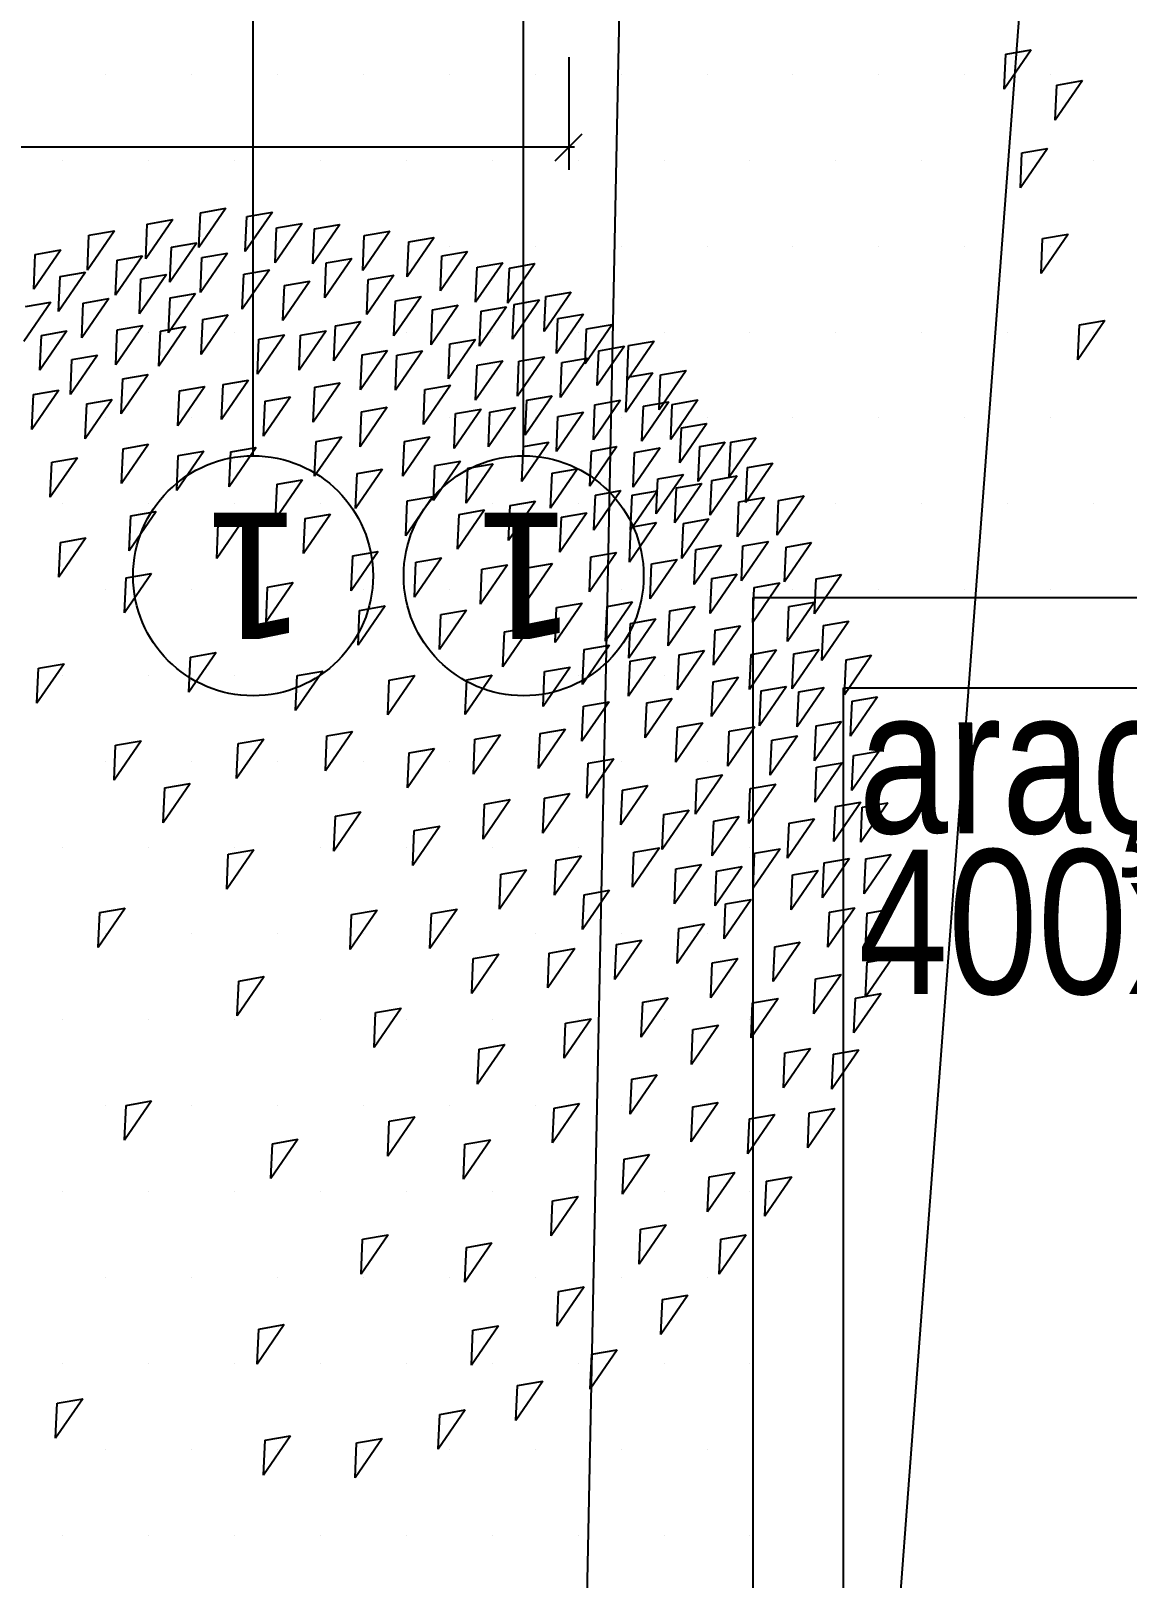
# Model space of a CAD drawing. Header units: millimetres. Extents: x 43168.9 to 43194.6, y -25545.1 to -25543.4.
# Drawn here: x 43172.176 to 43172.2246, y -25544.6824 to -25544.6138 of the extents above; entities that cross this region are included whole.
import ezdxf
from ezdxf.enums import TextEntityAlignment as Align

# ---------------------------------------------------------------- set-up
doc = ezdxf.new("R2010")
doc.units = ezdxf.units.MM
doc.header["$LTSCALE"] = 200
doc.linetypes.add('DASHDOT', pattern=[1, 0.5, -0.25, 0, -0.25])
doc.layers.add('agac_sgh', color=7, linetype='Continuous', true_color=0x244700)
doc.layers.add('cim_sgh', color=7, linetype='Continuous', true_color=0x248f00)
for name, color, linetype in [('merdi_sgh', 3, 'Continuous'), ('olcuaks_sgh', 41, 'Continuous'), ('vaziyet-01_sgh', 33, 'Continuous'), ('yapi-yaklasma_sgh', 41, 'DASHDOT'), ('yazi-mahal_sgh', 12, 'Continuous')]:
    doc.layers.add(name, color=color, linetype=linetype)
doc.styles.add('text1', font='VERDANA.TTF')
doc.styles.add('text2', font='arial.ttf')

msp = doc.modelspace()

# ---------------------------------------------------------------- linework, layer by layer
for p, q in [((43172.185879, -25544.632599), (43172.185879, -25544.609919)), ((43172.197879, -25544.632599), (43172.197879, -25544.609919))]:
    msp.add_line(p, q)
at = {"color": 0, "linetype": 'ByBlock', "lineweight": -2}
msp.add_line((43172.199279, -25544.619519), (43172.200479, -25544.618319), dxfattribs=at)
at = {"linetype": 'Continuous'}
for centre in [(43172.185879, -25544.637919), (43172.197879, -25544.637919)]:
    msp.add_circle(centre, 0.00532, dxfattribs=at)
at = {"layer": 'agac_sgh', "color": 0}
for p, q in [((43172.220386, -25544.614601), (43172.219187, -25544.616347)), ((43172.219254, -25544.614797), (43172.220386, -25544.614601)), ((43172.219187, -25544.616347), (43172.219254, -25544.614797)), ((43172.222654, -25544.615964), (43172.221455, -25544.617709)), ((43172.221522, -25544.61616), (43172.222654, -25544.615964)), ((43172.221455, -25544.617709), (43172.221522, -25544.61616)), ((43172.221103, -25544.618969), (43172.219904, -25544.620715)), ((43172.219904, -25544.620715), (43172.219971, -25544.619165)), ((43172.219971, -25544.619165), (43172.221103, -25544.618969)), ((43172.182322, -25544.622126), (43172.181123, -25544.623871)), ((43172.18119, -25544.622322), (43172.182322, -25544.622126)), ((43172.184674, -25544.621622), (43172.183475, -25544.623367)), ((43172.183475, -25544.623367), (43172.183542, -25544.621818)), ((43172.183542, -25544.621818), (43172.184674, -25544.621622)), ((43172.186737, -25544.621796), (43172.185537, -25544.623541)), ((43172.185537, -25544.623541), (43172.185605, -25544.621992)), ((43172.185605, -25544.621992), (43172.186737, -25544.621796)), ((43172.179731, -25544.622622), (43172.178532, -25544.624368)), ((43172.178532, -25544.624368), (43172.178599, -25544.622818)), ((43172.178599, -25544.622818), (43172.179731, -25544.622622)), ((43172.181123, -25544.623871), (43172.18119, -25544.622322)), ((43172.188057, -25544.622292), (43172.186858, -25544.624037)), ((43172.186858, -25544.624037), (43172.186925, -25544.622488)), ((43172.186925, -25544.622488), (43172.188057, -25544.622292)), ((43172.18973, -25544.62234), (43172.188531, -25544.624086)), ((43172.188531, -25544.624086), (43172.188598, -25544.622536)), ((43172.188598, -25544.622536), (43172.18973, -25544.62234)), ((43172.191943, -25544.622633), (43172.190744, -25544.624379)), ((43172.190744, -25544.624379), (43172.190811, -25544.622829)), ((43172.190811, -25544.622829), (43172.191943, -25544.622633)), ((43172.222021, -25544.622771), (43172.220822, -25544.624517)), ((43172.220889, -25544.622967), (43172.222021, -25544.622771)), ((43172.177354, -25544.623469), (43172.176155, -25544.625214)), ((43172.176222, -25544.623665), (43172.177354, -25544.623469)), ((43172.183391, -25544.623148), (43172.182192, -25544.624893)), ((43172.182192, -25544.624893), (43172.182259, -25544.623344)), ((43172.182259, -25544.623344), (43172.183391, -25544.623148)), ((43172.193918, -25544.622919), (43172.192719, -25544.624665)), ((43172.192719, -25544.624665), (43172.192786, -25544.623115)), ((43172.192786, -25544.623115), (43172.193918, -25544.622919)), ((43172.220822, -25544.624517), (43172.220889, -25544.622967)), ((43172.176155, -25544.625214), (43172.176222, -25544.623665)), ((43172.180981, -25544.623726), (43172.179782, -25544.625472)), ((43172.179782, -25544.625472), (43172.179849, -25544.623922)), ((43172.179849, -25544.623922), (43172.180981, -25544.623726)), ((43172.184741, -25544.623607), (43172.183542, -25544.625352)), ((43172.183542, -25544.625352), (43172.183609, -25544.623803)), ((43172.183609, -25544.623803), (43172.184741, -25544.623607)), ((43172.190258, -25544.623843), (43172.189059, -25544.625588)), ((43172.189059, -25544.625588), (43172.189126, -25544.624039)), ((43172.189126, -25544.624039), (43172.190258, -25544.623843)), ((43172.195389, -25544.623534), (43172.19419, -25544.625279)), ((43172.19419, -25544.625279), (43172.194257, -25544.62373)), ((43172.194257, -25544.62373), (43172.195389, -25544.623534)), ((43172.196949, -25544.624037), (43172.19575, -25544.625782)), ((43172.195817, -25544.624233), (43172.196949, -25544.624037)), ((43172.198382, -25544.624078), (43172.197183, -25544.625824)), ((43172.197251, -25544.624274), (43172.198382, -25544.624078)), ((43172.178453, -25544.624454), (43172.177254, -25544.626199)), ((43172.177254, -25544.626199), (43172.177321, -25544.62465)), ((43172.177321, -25544.62465), (43172.178453, -25544.624454)), ((43172.182037, -25544.624558), (43172.180838, -25544.626303)), ((43172.180838, -25544.626303), (43172.180905, -25544.624754)), ((43172.180905, -25544.624754), (43172.182037, -25544.624558)), ((43172.186602, -25544.624347), (43172.185403, -25544.626092)), ((43172.185403, -25544.626092), (43172.185471, -25544.624543)), ((43172.185471, -25544.624543), (43172.186602, -25544.624347)), ((43172.188401, -25544.624857), (43172.187202, -25544.626602)), ((43172.187269, -25544.625053), (43172.188401, -25544.624857)), ((43172.192119, -25544.624583), (43172.19092, -25544.626329)), ((43172.19092, -25544.626329), (43172.190987, -25544.624779)), ((43172.190987, -25544.624779), (43172.192119, -25544.624583)), ((43172.19575, -25544.625782), (43172.195817, -25544.624233)), ((43172.197183, -25544.625824), (43172.197251, -25544.624274)), ((43172.183332, -25544.625396), (43172.182133, -25544.627142)), ((43172.182201, -25544.625592), (43172.183332, -25544.625396)), ((43172.187202, -25544.626602), (43172.187269, -25544.625053)), ((43172.193327, -25544.625534), (43172.192128, -25544.627279)), ((43172.192195, -25544.62573), (43172.193327, -25544.625534)), ((43172.199992, -25544.625345), (43172.198793, -25544.627091)), ((43172.198793, -25544.627091), (43172.19886, -25544.625541)), ((43172.19886, -25544.625541), (43172.199992, -25544.625345)), ((43172.176918, -25544.625782), (43172.175719, -25544.627528)), ((43172.175787, -25544.625978), (43172.176918, -25544.625782)), ((43172.179484, -25544.625628), (43172.178285, -25544.627373)), ((43172.178285, -25544.627373), (43172.178352, -25544.625824)), ((43172.178352, -25544.625824), (43172.179484, -25544.625628)), ((43172.182133, -25544.627142), (43172.182201, -25544.625592)), ((43172.192128, -25544.627279), (43172.192195, -25544.62573)), ((43172.194974, -25544.625925), (43172.193775, -25544.62767)), ((43172.193775, -25544.62767), (43172.193842, -25544.626121)), ((43172.193842, -25544.626121), (43172.194974, -25544.625925)), ((43172.197125, -25544.625987), (43172.195926, -25544.627732)), ((43172.195926, -25544.627732), (43172.195993, -25544.626183)), ((43172.195993, -25544.626183), (43172.197125, -25544.625987)), ((43172.198584, -25544.625686), (43172.197385, -25544.627431)), ((43172.197385, -25544.627431), (43172.197452, -25544.625882)), ((43172.197452, -25544.625882), (43172.198584, -25544.625686)), ((43172.180993, -25544.626816), (43172.179794, -25544.628561)), ((43172.179861, -25544.627012), (43172.180993, -25544.626816)), ((43172.182905, -25544.626871), (43172.181706, -25544.628617)), ((43172.181773, -25544.627067), (43172.182905, -25544.626871)), ((43172.184779, -25544.626354), (43172.18358, -25544.628099)), ((43172.18358, -25544.628099), (43172.183647, -25544.62655)), ((43172.183647, -25544.62655), (43172.184779, -25544.626354)), ((43172.190665, -25544.626639), (43172.189466, -25544.628384)), ((43172.189466, -25544.628384), (43172.189533, -25544.626835)), ((43172.189533, -25544.626835), (43172.190665, -25544.626639)), ((43172.200533, -25544.626315), (43172.199334, -25544.62806)), ((43172.199334, -25544.62806), (43172.199401, -25544.626511)), ((43172.199401, -25544.626511), (43172.200533, -25544.626315)), ((43172.201803, -25544.626771), (43172.200604, -25544.628516)), ((43172.200671, -25544.626967), (43172.201803, -25544.626771)), ((43172.223656, -25544.626594), (43172.222457, -25544.62834)), ((43172.222457, -25544.62834), (43172.222524, -25544.62679)), ((43172.222524, -25544.62679), (43172.223656, -25544.626594)), ((43172.177623, -25544.627061), (43172.176424, -25544.628807)), ((43172.176424, -25544.628807), (43172.176491, -25544.627257)), ((43172.176491, -25544.627257), (43172.177623, -25544.627061)), ((43172.179794, -25544.628561), (43172.179861, -25544.627012)), ((43172.181706, -25544.628617), (43172.181773, -25544.627067)), ((43172.187269, -25544.627227), (43172.18607, -25544.628972)), ((43172.18607, -25544.628972), (43172.186137, -25544.627423)), ((43172.186137, -25544.627423), (43172.187269, -25544.627227)), ((43172.189118, -25544.627051), (43172.187919, -25544.628797)), ((43172.187919, -25544.628797), (43172.187986, -25544.627247)), ((43172.187986, -25544.627247), (43172.189118, -25544.627051)), ((43172.195741, -25544.627434), (43172.194542, -25544.629179)), ((43172.194542, -25544.629179), (43172.19461, -25544.62763)), ((43172.19461, -25544.62763), (43172.195741, -25544.627434)), ((43172.200604, -25544.628516), (43172.200671, -25544.626967)), ((43172.203665, -25544.627511), (43172.202466, -25544.629257)), ((43172.202533, -25544.627707), (43172.203665, -25544.627511)), ((43172.178981, -25544.62813), (43172.177782, -25544.629876)), ((43172.177849, -25544.628326), (43172.178981, -25544.62813)), ((43172.191847, -25544.627931), (43172.190648, -25544.629677)), ((43172.190648, -25544.629677), (43172.190715, -25544.628127)), ((43172.190715, -25544.628127), (43172.191847, -25544.627931)), ((43172.19339, -25544.627938), (43172.192191, -25544.629683)), ((43172.192191, -25544.629683), (43172.192258, -25544.628134)), ((43172.192258, -25544.628134), (43172.19339, -25544.627938)), ((43172.198798, -25544.628209), (43172.197599, -25544.629955)), ((43172.197666, -25544.628405), (43172.198798, -25544.628209)), ((43172.200709, -25544.628265), (43172.19951, -25544.63001)), ((43172.199577, -25544.628461), (43172.200709, -25544.628265)), ((43172.202344, -25544.62774), (43172.201145, -25544.629485)), ((43172.201145, -25544.629485), (43172.201212, -25544.627936)), ((43172.201212, -25544.627936), (43172.202344, -25544.62774)), ((43172.202466, -25544.629257), (43172.202533, -25544.627707)), ((43172.177782, -25544.629876), (43172.177849, -25544.628326)), ((43172.181232, -25544.628996), (43172.180033, -25544.630742)), ((43172.1801, -25544.629192), (43172.181232, -25544.628996)), ((43172.196949, -25544.628384), (43172.19575, -25544.63013)), ((43172.19575, -25544.63013), (43172.195817, -25544.62858)), ((43172.195817, -25544.62858), (43172.196949, -25544.628384)), ((43172.197599, -25544.629955), (43172.197666, -25544.628405)), ((43172.19951, -25544.63001), (43172.199577, -25544.628461)), ((43172.203614, -25544.628921), (43172.202415, -25544.630666)), ((43172.202483, -25544.629117), (43172.203614, -25544.628921)), ((43172.205086, -25544.628811), (43172.203887, -25544.630556)), ((43172.203887, -25544.630556), (43172.203954, -25544.629007)), ((43172.203954, -25544.629007), (43172.205086, -25544.628811)), ((43172.177271, -25544.629682), (43172.176072, -25544.631428)), ((43172.176139, -25544.629878), (43172.177271, -25544.629682)), ((43172.180033, -25544.630742), (43172.1801, -25544.629192)), ((43172.183748, -25544.629527), (43172.182549, -25544.631272)), ((43172.182616, -25544.629723), (43172.183748, -25544.629527)), ((43172.185684, -25544.62924), (43172.184485, -25544.630985)), ((43172.184485, -25544.630985), (43172.184552, -25544.629436)), ((43172.184552, -25544.629436), (43172.185684, -25544.62924)), ((43172.189747, -25544.629358), (43172.188548, -25544.631103)), ((43172.188548, -25544.631103), (43172.188615, -25544.629554)), ((43172.188615, -25544.629554), (43172.189747, -25544.629358)), ((43172.194635, -25544.629461), (43172.193436, -25544.631207)), ((43172.193436, -25544.631207), (43172.193503, -25544.629657)), ((43172.193503, -25544.629657), (43172.194635, -25544.629461)), ((43172.202415, -25544.630666), (43172.202483, -25544.629117)), ((43172.176072, -25544.631428), (43172.176139, -25544.629878)), ((43172.179635, -25544.630094), (43172.178436, -25544.63184)), ((43172.178436, -25544.63184), (43172.178503, -25544.63029)), ((43172.178503, -25544.63029), (43172.179635, -25544.630094)), ((43172.182549, -25544.631272), (43172.182616, -25544.629723)), ((43172.187546, -25544.62998), (43172.186347, -25544.631726)), ((43172.186347, -25544.631726), (43172.186414, -25544.630176)), ((43172.186414, -25544.630176), (43172.187546, -25544.62998)), ((43172.19915, -25544.629935), (43172.197951, -25544.631681)), ((43172.197951, -25544.631681), (43172.198018, -25544.630131)), ((43172.198018, -25544.630131), (43172.19915, -25544.629935)), ((43172.202168, -25544.630137), (43172.200969, -25544.631883)), ((43172.200969, -25544.631883), (43172.201036, -25544.630333)), ((43172.201036, -25544.630333), (43172.202168, -25544.630137)), ((43172.204319, -25544.6302), (43172.20312, -25544.631945)), ((43172.203187, -25544.630396), (43172.204319, -25544.6302)), ((43172.205602, -25544.630122), (43172.204403, -25544.631868)), ((43172.204403, -25544.631868), (43172.20447, -25544.630318)), ((43172.20447, -25544.630318), (43172.205602, -25544.630122)), ((43172.191822, -25544.630448), (43172.190623, -25544.632193)), ((43172.190623, -25544.632193), (43172.19069, -25544.630644)), ((43172.19069, -25544.630644), (43172.191822, -25544.630448)), ((43172.195993, -25544.63053), (43172.194794, -25544.632276)), ((43172.194794, -25544.632276), (43172.194861, -25544.630726)), ((43172.194861, -25544.630726), (43172.195993, -25544.63053)), ((43172.197515, -25544.63046), (43172.196316, -25544.632205)), ((43172.196316, -25544.632205), (43172.196383, -25544.630656)), ((43172.196383, -25544.630656), (43172.197515, -25544.63046)), ((43172.200533, -25544.630662), (43172.199334, -25544.632407)), ((43172.199334, -25544.632407), (43172.199401, -25544.630858)), ((43172.199401, -25544.630858), (43172.200533, -25544.630662)), ((43172.20312, -25544.631945), (43172.203187, -25544.630396)), ((43172.206004, -25544.631164), (43172.204805, -25544.632909)), ((43172.204805, -25544.632909), (43172.204872, -25544.63136)), ((43172.204872, -25544.63136), (43172.206004, -25544.631164)), ((43172.181245, -25544.632086), (43172.180046, -25544.633831)), ((43172.180046, -25544.633831), (43172.180113, -25544.632282)), ((43172.180113, -25544.632282), (43172.181245, -25544.632086)), ((43172.183697, -25544.632386), (43172.182498, -25544.634131)), ((43172.182565, -25544.632582), (43172.183697, -25544.632386)), ((43172.186024, -25544.632224), (43172.184825, -25544.63397)), ((43172.184825, -25544.63397), (43172.184892, -25544.63242)), ((43172.184892, -25544.63242), (43172.186024, -25544.632224)), ((43172.18981, -25544.631762), (43172.18861, -25544.633507)), ((43172.18861, -25544.633507), (43172.188678, -25544.631958)), ((43172.188678, -25544.631958), (43172.18981, -25544.631762)), ((43172.193721, -25544.631761), (43172.192522, -25544.633506)), ((43172.192522, -25544.633506), (43172.192589, -25544.631957)), ((43172.192589, -25544.631957), (43172.193721, -25544.631761)), ((43172.198999, -25544.63199), (43172.1978, -25544.633736)), ((43172.1978, -25544.633736), (43172.197867, -25544.632186)), ((43172.197867, -25544.632186), (43172.198999, -25544.63199)), ((43172.202017, -25544.632192), (43172.200818, -25544.633938)), ((43172.200818, -25544.633938), (43172.200885, -25544.632388)), ((43172.200885, -25544.632388), (43172.202017, -25544.632192)), ((43172.203929, -25544.632248), (43172.20273, -25544.633993)), ((43172.202797, -25544.632444), (43172.203929, -25544.632248)), ((43172.206822, -25544.631988), (43172.205622, -25544.633734)), ((43172.205622, -25544.633734), (43172.20569, -25544.632184)), ((43172.20569, -25544.632184), (43172.206822, -25544.631988)), ((43172.208192, -25544.631799), (43172.206993, -25544.633545)), ((43172.206993, -25544.633545), (43172.207061, -25544.631995)), ((43172.207061, -25544.631995), (43172.208192, -25544.631799)), ((43172.178088, -25544.632681), (43172.176889, -25544.634426)), ((43172.176889, -25544.634426), (43172.176956, -25544.632877)), ((43172.176956, -25544.632877), (43172.178088, -25544.632681)), ((43172.182498, -25544.634131), (43172.182565, -25544.632582)), ((43172.195079, -25544.63283), (43172.19388, -25544.634576)), ((43172.19388, -25544.634576), (43172.193947, -25544.633026)), ((43172.193947, -25544.633026), (43172.195079, -25544.63283)), ((43172.196534, -25544.632949), (43172.195335, -25544.634694)), ((43172.195402, -25544.633145), (43172.196534, -25544.632949)), ((43172.20273, -25544.633993), (43172.202797, -25544.632444)), ((43172.208934, -25544.632927), (43172.207735, -25544.634672)), ((43172.207735, -25544.634672), (43172.207803, -25544.633123)), ((43172.207803, -25544.633123), (43172.208934, -25544.632927)), ((43172.188074, -25544.633657), (43172.186875, -25544.635402)), ((43172.186942, -25544.633853), (43172.188074, -25544.633657)), ((43172.191621, -25544.633187), (43172.190422, -25544.634933)), ((43172.190422, -25544.634933), (43172.190489, -25544.633383)), ((43172.190489, -25544.633383), (43172.191621, -25544.633187)), ((43172.195335, -25544.634694), (43172.195402, -25544.633145)), ((43172.200269, -25544.633171), (43172.19907, -25544.634917)), ((43172.19907, -25544.634917), (43172.199137, -25544.633367)), ((43172.199137, -25544.633367), (43172.200269, -25544.633171)), ((43172.20496, -25544.633422), (43172.203761, -25544.635167)), ((43172.203761, -25544.635167), (43172.203828, -25544.633618)), ((43172.203828, -25544.633618), (43172.20496, -25544.633422)), ((43172.20735, -25544.633491), (43172.206151, -25544.635236)), ((43172.206151, -25544.635236), (43172.206218, -25544.633687)), ((43172.206218, -25544.633687), (43172.20735, -25544.633491)), ((43172.186875, -25544.635402), (43172.186942, -25544.633853)), ((43172.193847, -25544.634396), (43172.192648, -25544.636141)), ((43172.192715, -25544.634592), (43172.193847, -25544.634396)), ((43172.202193, -25544.634142), (43172.200994, -25544.635888)), ((43172.200994, -25544.635888), (43172.201061, -25544.634338)), ((43172.201061, -25544.634338), (43172.202193, -25544.634142)), ((43172.203816, -25544.634151), (43172.202617, -25544.635897)), ((43172.202617, -25544.635897), (43172.202684, -25544.634347)), ((43172.202684, -25544.634347), (43172.203816, -25544.634151)), ((43172.205782, -25544.633827), (43172.204583, -25544.635572)), ((43172.204583, -25544.635572), (43172.20465, -25544.634023)), ((43172.20465, -25544.634023), (43172.205782, -25544.633827)), ((43172.208557, -25544.634441), (43172.207358, -25544.636187)), ((43172.207425, -25544.634637), (43172.208557, -25544.634441)), ((43172.210318, -25544.634378), (43172.209119, -25544.636123)), ((43172.209186, -25544.634574), (43172.210318, -25544.634378)), ((43172.181585, -25544.63507), (43172.180385, -25544.636816)), ((43172.180453, -25544.635266), (43172.181585, -25544.63507)), ((43172.189319, -25544.63518), (43172.18812, -25544.636925)), ((43172.188187, -25544.635376), (43172.189319, -25544.63518)), ((43172.192648, -25544.636141), (43172.192715, -25544.634592)), ((43172.196144, -25544.634997), (43172.194945, -25544.636742)), ((43172.195012, -25544.635193), (43172.196144, -25544.634997)), ((43172.198408, -25544.634605), (43172.197209, -25544.63635)), ((43172.197209, -25544.63635), (43172.197276, -25544.634801)), ((43172.197276, -25544.634801), (43172.198408, -25544.634605)), ((43172.200684, -25544.635128), (43172.199485, -25544.636874)), ((43172.199552, -25544.635324), (43172.200684, -25544.635128)), ((43172.207358, -25544.636187), (43172.207425, -25544.634637)), ((43172.209119, -25544.636123), (43172.209186, -25544.634574)), ((43172.180385, -25544.636816), (43172.180453, -25544.635266)), ((43172.185471, -25544.635412), (43172.184272, -25544.637157)), ((43172.184272, -25544.637157), (43172.184339, -25544.635608)), ((43172.184339, -25544.635608), (43172.185471, -25544.635412)), ((43172.18812, -25544.636925), (43172.188187, -25544.635376)), ((43172.194945, -25544.636742), (43172.195012, -25544.635193)), ((43172.199485, -25544.636874), (43172.199552, -25544.635324)), ((43172.203765, -25544.635561), (43172.202566, -25544.637306)), ((43172.202566, -25544.637306), (43172.202634, -25544.635757)), ((43172.202634, -25544.635757), (43172.203765, -25544.635561)), ((43172.206092, -25544.635399), (43172.204893, -25544.637145)), ((43172.204893, -25544.637145), (43172.20496, -25544.635595)), ((43172.20496, -25544.635595), (43172.206092, -25544.635399)), ((43172.178466, -25544.636238), (43172.177266, -25544.637984)), ((43172.177266, -25544.637984), (43172.177334, -25544.636434)), ((43172.177334, -25544.636434), (43172.178466, -25544.636238)), ((43172.208733, -25544.636391), (43172.207534, -25544.638137)), ((43172.207601, -25544.636587), (43172.208733, -25544.636391)), ((43172.210645, -25544.636447), (43172.209446, -25544.638192)), ((43172.209513, -25544.636643), (43172.210645, -25544.636447)), ((43172.191432, -25544.636843), (43172.190233, -25544.638588)), ((43172.190233, -25544.638588), (43172.1903, -25544.637039)), ((43172.1903, -25544.637039), (43172.191432, -25544.636843)), ((43172.194232, -25544.637115), (43172.193033, -25544.63886)), ((43172.193101, -25544.637311), (43172.194232, -25544.637115)), ((43172.201992, -25544.636882), (43172.200793, -25544.638628)), ((43172.200793, -25544.638628), (43172.20086, -25544.637078)), ((43172.20086, -25544.637078), (43172.201992, -25544.636882)), ((43172.204684, -25544.637189), (43172.203485, -25544.638934)), ((43172.203552, -25544.637385), (43172.204684, -25544.637189)), ((43172.206646, -25544.63656), (43172.205446, -25544.638305)), ((43172.205446, -25544.638305), (43172.205514, -25544.636756)), ((43172.205514, -25544.636756), (43172.206646, -25544.63656)), ((43172.207534, -25544.638137), (43172.207601, -25544.636587)), ((43172.209446, -25544.638192), (43172.209513, -25544.636643)), ((43172.181383, -25544.63781), (43172.180184, -25544.639556)), ((43172.180251, -25544.638006), (43172.181383, -25544.63781)), ((43172.193033, -25544.63886), (43172.193101, -25544.637311)), ((43172.197163, -25544.637429), (43172.195964, -25544.639174)), ((43172.195964, -25544.639174), (43172.196031, -25544.637625)), ((43172.196031, -25544.637625), (43172.197163, -25544.637429)), ((43172.199162, -25544.637372), (43172.197963, -25544.639118)), ((43172.197963, -25544.639118), (43172.198031, -25544.637568)), ((43172.198031, -25544.637568), (43172.199162, -25544.637372)), ((43172.203485, -25544.638934), (43172.203552, -25544.637385)), ((43172.20735, -25544.637838), (43172.206151, -25544.639584)), ((43172.206218, -25544.638034), (43172.20735, -25544.637838)), ((43172.211978, -25544.637858), (43172.210779, -25544.639604)), ((43172.210846, -25544.638054), (43172.211978, -25544.637858)), ((43172.180184, -25544.639556), (43172.180251, -25544.638006)), ((43172.187659, -25544.638221), (43172.18646, -25544.639966)), ((43172.18646, -25544.639966), (43172.186527, -25544.638417)), ((43172.186527, -25544.638417), (43172.187659, -25544.638221)), ((43172.206151, -25544.639584), (43172.206218, -25544.638034)), ((43172.209236, -25544.638236), (43172.208037, -25544.639982)), ((43172.208037, -25544.639982), (43172.208104, -25544.638432)), ((43172.208104, -25544.638432), (43172.209236, -25544.638236)), ((43172.210779, -25544.639604), (43172.210846, -25544.638054)), ((43172.191734, -25544.639254), (43172.190535, -25544.641)), ((43172.190602, -25544.63945), (43172.191734, -25544.639254)), ((43172.20047, -25544.639126), (43172.199271, -25544.640872)), ((43172.199339, -25544.639322), (43172.20047, -25544.639126)), ((43172.202709, -25544.639077), (43172.20151, -25544.640822)), ((43172.20151, -25544.640822), (43172.201577, -25544.639273)), ((43172.201577, -25544.639273), (43172.202709, -25544.639077)), ((43172.205489, -25544.639272), (43172.204289, -25544.641017)), ((43172.204357, -25544.639468), (43172.205489, -25544.639272)), ((43172.210771, -25544.639082), (43172.209572, -25544.640827)), ((43172.209572, -25544.640827), (43172.209639, -25544.639278)), ((43172.209639, -25544.639278), (43172.210771, -25544.639082)), ((43172.190535, -25544.641), (43172.190602, -25544.63945)), ((43172.195339, -25544.639435), (43172.19414, -25544.64118)), ((43172.19414, -25544.64118), (43172.194207, -25544.639631)), ((43172.194207, -25544.639631), (43172.195339, -25544.639435)), ((43172.199271, -25544.640872), (43172.199339, -25544.639322)), ((43172.203745, -25544.639831), (43172.202546, -25544.641577)), ((43172.202613, -25544.640027), (43172.203745, -25544.639831)), ((43172.204289, -25544.641017), (43172.204357, -25544.639468)), ((43172.212305, -25544.639927), (43172.211106, -25544.641672)), ((43172.211173, -25544.640123), (43172.212305, -25544.639927)), ((43172.198156, -25544.640203), (43172.196957, -25544.641949)), ((43172.196957, -25544.641949), (43172.197025, -25544.640399)), ((43172.197025, -25544.640399), (43172.198156, -25544.640203)), ((43172.202546, -25544.641577), (43172.202613, -25544.640027)), ((43172.207501, -25544.640131), (43172.206302, -25544.641876)), ((43172.206302, -25544.641876), (43172.206369, -25544.640327)), ((43172.206369, -25544.640327), (43172.207501, -25544.640131)), ((43172.211106, -25544.641672), (43172.211173, -25544.640123)), ((43172.184238, -25544.641325), (43172.183039, -25544.64307)), ((43172.183106, -25544.641521), (43172.184238, -25544.641325)), ((43172.20169, -25544.640992), (43172.200491, -25544.642738)), ((43172.200491, -25544.642738), (43172.200559, -25544.641188)), ((43172.200559, -25544.641188), (43172.20169, -25544.640992)), ((43172.205904, -25544.641229), (43172.204705, -25544.642974)), ((43172.204772, -25544.641425), (43172.205904, -25544.641229)), ((43172.209098, -25544.641207), (43172.207899, -25544.642952)), ((43172.207966, -25544.641403), (43172.209098, -25544.641207)), ((43172.210989, -25544.641185), (43172.20979, -25544.642931)), ((43172.209857, -25544.641381), (43172.210989, -25544.641185)), ((43172.177497, -25544.641816), (43172.176298, -25544.643561)), ((43172.176298, -25544.643561), (43172.176365, -25544.642012)), ((43172.176365, -25544.642012), (43172.177497, -25544.641816)), ((43172.183039, -25544.64307), (43172.183106, -25544.641521)), ((43172.199942, -25544.641971), (43172.198743, -25544.643716)), ((43172.19881, -25544.642167), (43172.199942, -25544.641971)), ((43172.203728, -25544.641509), (43172.202529, -25544.643254)), ((43172.202529, -25544.643254), (43172.202596, -25544.641705)), ((43172.202596, -25544.641705), (43172.203728, -25544.641509)), ((43172.204705, -25544.642974), (43172.204772, -25544.641425)), ((43172.207899, -25544.642952), (43172.207966, -25544.641403)), ((43172.20979, -25544.642931), (43172.209857, -25544.641381)), ((43172.213311, -25544.641443), (43172.212112, -25544.643189)), ((43172.212112, -25544.643189), (43172.212179, -25544.641639)), ((43172.212179, -25544.641639), (43172.213311, -25544.641443)), ((43172.188967, -25544.642149), (43172.187768, -25544.643894)), ((43172.187768, -25544.643894), (43172.187835, -25544.642345)), ((43172.187835, -25544.642345), (43172.188967, -25544.642149)), ((43172.19305, -25544.642343), (43172.191851, -25544.644089)), ((43172.191851, -25544.644089), (43172.191918, -25544.642539)), ((43172.191918, -25544.642539), (43172.19305, -25544.642343)), ((43172.196484, -25544.642328), (43172.195285, -25544.644074)), ((43172.195285, -25544.644074), (43172.195352, -25544.642524)), ((43172.195352, -25544.642524), (43172.196484, -25544.642328)), ((43172.198743, -25544.643716), (43172.19881, -25544.642167)), ((43172.207413, -25544.642417), (43172.206214, -25544.644162)), ((43172.206214, -25544.644162), (43172.206281, -25544.642613)), ((43172.206281, -25544.642613), (43172.207413, -25544.642417)), ((43172.20447, -25544.643361), (43172.203271, -25544.645106)), ((43172.203338, -25544.643557), (43172.20447, -25544.643361)), ((43172.209538, -25544.642821), (43172.208339, -25544.644567)), ((43172.208339, -25544.644567), (43172.208406, -25544.643017)), ((43172.208406, -25544.643017), (43172.209538, -25544.642821)), ((43172.211211, -25544.64287), (43172.210012, -25544.644615)), ((43172.210012, -25544.644615), (43172.210079, -25544.643066)), ((43172.210079, -25544.643066), (43172.211211, -25544.64287)), ((43172.213575, -25544.643282), (43172.212376, -25544.645027)), ((43172.212443, -25544.643478), (43172.213575, -25544.643282)), ((43172.201665, -25544.643508), (43172.200466, -25544.645254)), ((43172.200466, -25544.645254), (43172.200533, -25544.643704)), ((43172.200533, -25544.643704), (43172.201665, -25544.643508)), ((43172.203271, -25544.645106), (43172.203338, -25544.643557)), ((43172.212376, -25544.645027), (43172.212443, -25544.643478)), ((43172.199741, -25544.644711), (43172.198542, -25544.646456)), ((43172.198609, -25544.644907), (43172.199741, -25544.644711)), ((43172.205828, -25544.64443), (43172.204629, -25544.646175)), ((43172.204629, -25544.646175), (43172.204696, -25544.644626)), ((43172.204696, -25544.644626), (43172.205828, -25544.64443)), ((43172.20813, -25544.644611), (43172.206931, -25544.646356)), ((43172.206998, -25544.644807), (43172.20813, -25544.644611)), ((43172.211978, -25544.644379), (43172.210779, -25544.646125)), ((43172.210779, -25544.646125), (43172.210846, -25544.644575)), ((43172.210846, -25544.644575), (43172.211978, -25544.644379)), ((43172.180918, -25544.645233), (43172.179719, -25544.646978)), ((43172.179719, -25544.646978), (43172.179786, -25544.645429)), ((43172.179786, -25544.645429), (43172.180918, -25544.645233)), ((43172.186351, -25544.645162), (43172.185152, -25544.646907)), ((43172.185152, -25544.646907), (43172.185219, -25544.645358)), ((43172.185219, -25544.645358), (43172.186351, -25544.645162)), ((43172.190288, -25544.644818), (43172.189089, -25544.646564)), ((43172.189089, -25544.646564), (43172.189156, -25544.645014)), ((43172.189156, -25544.645014), (43172.190288, -25544.644818)), ((43172.196849, -25544.64497), (43172.195649, -25544.646716)), ((43172.195649, -25544.646716), (43172.195717, -25544.645166)), ((43172.195717, -25544.645166), (43172.196849, -25544.64497)), ((43172.198542, -25544.646456), (43172.198609, -25544.644907)), ((43172.206931, -25544.646356), (43172.206998, -25544.644807)), ((43172.210016, -25544.645009), (43172.208817, -25544.646754)), ((43172.208817, -25544.646754), (43172.208884, -25544.645205)), ((43172.208884, -25544.645205), (43172.210016, -25544.645009)), ((43172.193931, -25544.645572), (43172.192732, -25544.647318)), ((43172.192732, -25544.647318), (43172.192799, -25544.645768)), ((43172.192799, -25544.645768), (43172.193931, -25544.645572)), ((43172.201879, -25544.646031), (43172.20068, -25544.647777)), ((43172.200747, -25544.646227), (43172.201879, -25544.646031)), ((43172.213638, -25544.645686), (43172.212439, -25544.647431)), ((43172.212439, -25544.647431), (43172.212506, -25544.645882)), ((43172.212506, -25544.645882), (43172.213638, -25544.645686)), ((43172.20068, -25544.647777), (43172.200747, -25544.646227)), ((43172.206696, -25544.646743), (43172.205497, -25544.648489)), ((43172.205564, -25544.646939), (43172.206696, -25544.646743)), ((43172.212003, -25544.646211), (43172.210804, -25544.647956)), ((43172.210804, -25544.647956), (43172.210871, -25544.646407)), ((43172.210871, -25544.646407), (43172.212003, -25544.646211)), ((43172.183094, -25544.647127), (43172.181895, -25544.648872)), ((43172.181895, -25544.648872), (43172.181962, -25544.647323)), ((43172.181962, -25544.647323), (43172.183094, -25544.647127)), ((43172.203388, -25544.647219), (43172.202189, -25544.648965)), ((43172.202189, -25544.648965), (43172.202257, -25544.647415)), ((43172.202257, -25544.647415), (43172.203388, -25544.647219)), ((43172.205497, -25544.648489), (43172.205564, -25544.646939)), ((43172.20906, -25544.647155), (43172.207861, -25544.6489)), ((43172.207861, -25544.6489), (43172.207929, -25544.647351)), ((43172.207929, -25544.647351), (43172.20906, -25544.647155)), ((43172.197276, -25544.647843), (43172.196077, -25544.649588)), ((43172.196077, -25544.649588), (43172.196144, -25544.648039)), ((43172.196144, -25544.648039), (43172.197276, -25544.647843)), ((43172.19993, -25544.647577), (43172.198731, -25544.649322)), ((43172.198731, -25544.649322), (43172.198798, -25544.647773)), ((43172.198798, -25544.647773), (43172.19993, -25544.647577)), ((43172.212833, -25544.647951), (43172.211634, -25544.649696)), ((43172.211634, -25544.649696), (43172.211702, -25544.648147)), ((43172.211702, -25544.648147), (43172.212833, -25544.647951)), ((43172.214028, -25544.647985), (43172.212829, -25544.649731)), ((43172.212829, -25544.649731), (43172.212896, -25544.648181)), ((43172.212896, -25544.648181), (43172.214028, -25544.647985)), ((43172.190665, -25544.648376), (43172.189466, -25544.650121)), ((43172.189466, -25544.650121), (43172.189533, -25544.648572)), ((43172.189533, -25544.648572), (43172.190665, -25544.648376)), ((43172.205225, -25544.648302), (43172.204026, -25544.650048)), ((43172.204026, -25544.650048), (43172.204093, -25544.648498)), ((43172.204093, -25544.648498), (43172.205225, -25544.648302)), ((43172.207438, -25544.648595), (43172.206239, -25544.650341)), ((43172.206239, -25544.650341), (43172.206306, -25544.648791)), ((43172.206306, -25544.648791), (43172.207438, -25544.648595)), ((43172.210783, -25544.648692), (43172.209584, -25544.650438)), ((43172.209584, -25544.650438), (43172.209652, -25544.648888)), ((43172.209652, -25544.648888), (43172.210783, -25544.648692)), ((43172.194157, -25544.649011), (43172.192958, -25544.650756)), ((43172.192958, -25544.650756), (43172.193025, -25544.649207)), ((43172.193025, -25544.649207), (43172.194157, -25544.649011)), ((43172.185911, -25544.650069), (43172.184712, -25544.651814)), ((43172.184712, -25544.651814), (43172.184779, -25544.650265)), ((43172.184779, -25544.650265), (43172.185911, -25544.650069)), ((43172.203904, -25544.64998), (43172.202705, -25544.651725)), ((43172.202705, -25544.651725), (43172.202772, -25544.650176)), ((43172.202772, -25544.650176), (43172.203904, -25544.64998)), ((43172.209249, -25544.650021), (43172.20805, -25544.651766)), ((43172.20805, -25544.651766), (43172.208117, -25544.650217)), ((43172.208117, -25544.650217), (43172.209249, -25544.650021)), ((43172.198006, -25544.650953), (43172.196807, -25544.652698)), ((43172.196874, -25544.651149), (43172.198006, -25544.650953)), ((43172.200446, -25544.650337), (43172.199246, -25544.652083)), ((43172.199246, -25544.652083), (43172.199314, -25544.650533)), ((43172.199314, -25544.650533), (43172.200446, -25544.650337)), ((43172.205765, -25544.65072), (43172.204566, -25544.652466)), ((43172.204566, -25544.652466), (43172.204634, -25544.650916)), ((43172.204634, -25544.650916), (43172.205765, -25544.65072)), ((43172.207568, -25544.650811), (43172.206369, -25544.652556)), ((43172.206436, -25544.651007), (43172.207568, -25544.650811)), ((43172.21233, -25544.650453), (43172.211131, -25544.652199)), ((43172.211131, -25544.652199), (43172.211199, -25544.650649)), ((43172.211199, -25544.650649), (43172.21233, -25544.650453)), ((43172.214179, -25544.650278), (43172.21298, -25544.652023)), ((43172.21298, -25544.652023), (43172.213047, -25544.650474)), ((43172.213047, -25544.650474), (43172.214179, -25544.650278)), ((43172.196807, -25544.652698), (43172.196874, -25544.651149)), ((43172.206369, -25544.652556), (43172.206436, -25544.651007)), ((43172.210934, -25544.650985), (43172.209735, -25544.65273)), ((43172.209735, -25544.65273), (43172.209803, -25544.651181)), ((43172.209803, -25544.651181), (43172.210934, -25544.650985)), ((43172.201691, -25544.651861), (43172.200492, -25544.653606)), ((43172.200492, -25544.653606), (43172.200559, -25544.652057)), ((43172.200559, -25544.652057), (43172.201691, -25544.651861)), ((43172.207966, -25544.652272), (43172.206767, -25544.654017)), ((43172.206834, -25544.652468), (43172.207966, -25544.652272)), ((43172.180214, -25544.652649), (43172.179015, -25544.654394)), ((43172.179015, -25544.654394), (43172.179082, -25544.652845)), ((43172.179082, -25544.652845), (43172.180214, -25544.652649)), ((43172.191382, -25544.652744), (43172.190183, -25544.654489)), ((43172.190183, -25544.654489), (43172.19025, -25544.65294)), ((43172.19025, -25544.65294), (43172.191382, -25544.652744)), ((43172.194924, -25544.652694), (43172.193725, -25544.65444)), ((43172.193725, -25544.65444), (43172.193793, -25544.65289)), ((43172.193793, -25544.65289), (43172.194924, -25544.652694)), ((43172.206767, -25544.654017), (43172.206834, -25544.652468)), ((43172.212569, -25544.652634), (43172.21137, -25544.654379)), ((43172.21137, -25544.654379), (43172.211438, -25544.65283)), ((43172.211438, -25544.65283), (43172.212569, -25544.652634)), ((43172.214242, -25544.652682), (43172.213043, -25544.654428)), ((43172.213043, -25544.654428), (43172.21311, -25544.652878)), ((43172.21311, -25544.652878), (43172.214242, -25544.652682)), ((43172.205891, -25544.653355), (43172.204692, -25544.655101)), ((43172.204692, -25544.655101), (43172.204759, -25544.653551)), ((43172.204759, -25544.653551), (43172.205891, -25544.653355)), ((43172.203124, -25544.654076), (43172.201925, -25544.655821)), ((43172.201925, -25544.655821), (43172.201993, -25544.654272)), ((43172.201993, -25544.654272), (43172.203124, -25544.654076)), ((43172.210142, -25544.654165), (43172.208943, -25544.65591)), ((43172.208943, -25544.65591), (43172.20901, -25544.654361)), ((43172.20901, -25544.654361), (43172.210142, -25544.654165)), ((43172.196773, -25544.654693), (43172.195574, -25544.656438)), ((43172.195574, -25544.656438), (43172.195641, -25544.654889)), ((43172.195641, -25544.654889), (43172.196773, -25544.654693)), ((43172.200144, -25544.654447), (43172.198945, -25544.656193)), ((43172.198945, -25544.656193), (43172.199012, -25544.654643)), ((43172.199012, -25544.654643), (43172.200144, -25544.654447)), ((43172.207375, -25544.654886), (43172.206176, -25544.656631)), ((43172.206243, -25544.655082), (43172.207375, -25544.654886)), ((43172.214242, -25544.654856), (43172.213043, -25544.656601)), ((43172.213043, -25544.656601), (43172.21311, -25544.655052)), ((43172.21311, -25544.655052), (43172.214242, -25544.654856)), ((43172.186377, -25544.655688), (43172.185177, -25544.657433)), ((43172.185245, -25544.655884), (43172.186377, -25544.655688)), ((43172.206176, -25544.656631), (43172.206243, -25544.655082)), ((43172.211953, -25544.65559), (43172.210754, -25544.657336)), ((43172.210821, -25544.655786), (43172.211953, -25544.65559)), ((43172.185177, -25544.657433), (43172.185245, -25544.655884)), ((43172.210754, -25544.657336), (43172.210821, -25544.655786)), ((43172.213727, -25544.656443), (43172.212527, -25544.658188)), ((43172.212595, -25544.656639), (43172.213727, -25544.656443)), ((43172.192447, -25544.657084), (43172.191248, -25544.65883)), ((43172.191315, -25544.65728), (43172.192447, -25544.657084)), ((43172.204294, -25544.656627), (43172.203095, -25544.658372)), ((43172.203095, -25544.658372), (43172.203162, -25544.656823)), ((43172.203162, -25544.656823), (43172.204294, -25544.656627)), ((43172.209161, -25544.656654), (43172.207962, -25544.658399)), ((43172.207962, -25544.658399), (43172.208029, -25544.65685)), ((43172.208029, -25544.65685), (43172.209161, -25544.656654)), ((43172.212527, -25544.658188), (43172.212595, -25544.656639)), ((43172.191248, -25544.65883), (43172.191315, -25544.65728)), ((43172.200873, -25544.657557), (43172.199674, -25544.659303)), ((43172.199674, -25544.659303), (43172.199741, -25544.657753)), ((43172.199741, -25544.657753), (43172.200873, -25544.657557)), ((43172.20652, -25544.657836), (43172.205321, -25544.659581)), ((43172.205321, -25544.659581), (43172.205388, -25544.658032)), ((43172.205388, -25544.658032), (43172.20652, -25544.657836)), ((43172.197037, -25544.658705), (43172.195838, -25544.66045)), ((43172.195838, -25544.66045), (43172.195906, -25544.658901)), ((43172.195906, -25544.658901), (43172.197037, -25544.658705)), ((43172.210595, -25544.658869), (43172.209396, -25544.660614)), ((43172.209396, -25544.660614), (43172.209463, -25544.659065)), ((43172.209463, -25544.659065), (43172.210595, -25544.658869)), ((43172.212746, -25544.658931), (43172.211547, -25544.660677)), ((43172.211547, -25544.660677), (43172.211614, -25544.659127)), ((43172.211614, -25544.659127), (43172.212746, -25544.658931)), ((43172.203804, -25544.660045), (43172.202605, -25544.66179)), ((43172.202605, -25544.66179), (43172.202672, -25544.660241)), ((43172.202672, -25544.660241), (43172.203804, -25544.660045)), ((43172.18138, -25544.6612), (43172.180181, -25544.662946)), ((43172.180248, -25544.661396), (43172.18138, -25544.6612)), ((43172.180181, -25544.662946), (43172.180248, -25544.661396)), ((43172.193051, -25544.661907), (43172.191852, -25544.663652)), ((43172.191919, -25544.662103), (43172.193051, -25544.661907)), ((43172.200358, -25544.661318), (43172.199159, -25544.663063)), ((43172.199159, -25544.663063), (43172.199226, -25544.661514)), ((43172.199226, -25544.661514), (43172.200358, -25544.661318)), ((43172.206508, -25544.661267), (43172.205309, -25544.663013)), ((43172.205309, -25544.663013), (43172.205376, -25544.661463)), ((43172.205376, -25544.661463), (43172.206508, -25544.661267)), ((43172.209023, -25544.661798), (43172.207824, -25544.663543)), ((43172.207891, -25544.661994), (43172.209023, -25544.661798)), ((43172.211677, -25544.661532), (43172.210478, -25544.663277)), ((43172.210478, -25544.663277), (43172.210545, -25544.661728)), ((43172.210545, -25544.661728), (43172.211677, -25544.661532)), ((43172.191852, -25544.663652), (43172.191919, -25544.662103)), ((43172.207824, -25544.663543), (43172.207891, -25544.661994)), ((43172.187869, -25544.662901), (43172.18667, -25544.664646)), ((43172.18667, -25544.664646), (43172.186737, -25544.663097)), ((43172.186737, -25544.663097), (43172.187869, -25544.662901)), ((43172.196409, -25544.662919), (43172.19521, -25544.664665)), ((43172.19521, -25544.664665), (43172.195277, -25544.663115)), ((43172.195277, -25544.663115), (43172.196409, -25544.662919)), ((43172.203464, -25544.663582), (43172.202265, -25544.665327)), ((43172.202265, -25544.665327), (43172.202332, -25544.663778)), ((43172.202332, -25544.663778), (43172.203464, -25544.663582)), ((43172.207237, -25544.664377), (43172.206038, -25544.666123)), ((43172.206038, -25544.666123), (43172.206105, -25544.664573)), ((43172.206105, -25544.664573), (43172.207237, -25544.664377)), ((43172.209778, -25544.664566), (43172.208579, -25544.666311)), ((43172.208646, -25544.664762), (43172.209778, -25544.664566)), ((43172.208579, -25544.666311), (43172.208646, -25544.664762)), ((43172.200295, -25544.665435), (43172.199096, -25544.66718)), ((43172.199096, -25544.66718), (43172.199163, -25544.665631)), ((43172.199163, -25544.665631), (43172.200295, -25544.665435)), ((43172.204194, -25544.666692), (43172.202995, -25544.668437)), ((43172.203062, -25544.666888), (43172.204194, -25544.666692)), ((43172.191869, -25544.667135), (43172.190669, -25544.668881)), ((43172.190669, -25544.668881), (43172.190737, -25544.667331)), ((43172.190737, -25544.667331), (43172.191869, -25544.667135)), ((43172.202995, -25544.668437), (43172.203062, -25544.666888)), ((43172.207753, -25544.667138), (43172.206554, -25544.668884)), ((43172.206554, -25544.668884), (43172.206621, -25544.667334)), ((43172.206621, -25544.667334), (43172.207753, -25544.667138)), ((43172.196472, -25544.667498), (43172.195273, -25544.669243)), ((43172.195273, -25544.669243), (43172.19534, -25544.667694)), ((43172.19534, -25544.667694), (43172.196472, -25544.667498)), ((43172.200559, -25544.669447), (43172.19936, -25544.671192)), ((43172.199427, -25544.669643), (43172.200559, -25544.669447)), ((43172.19936, -25544.671192), (43172.199427, -25544.669643)), ((43172.205162, -25544.669809), (43172.203963, -25544.671554)), ((43172.203963, -25544.671554), (43172.20403, -25544.670005)), ((43172.20403, -25544.670005), (43172.205162, -25544.669809)), ((43172.187266, -25544.67112), (43172.186067, -25544.672866)), ((43172.186067, -25544.672866), (43172.186134, -25544.671316)), ((43172.186134, -25544.671316), (43172.187266, -25544.67112)), ((43172.196761, -25544.671167), (43172.195562, -25544.672912)), ((43172.195562, -25544.672912), (43172.195629, -25544.671363)), ((43172.195629, -25544.671363), (43172.196761, -25544.671167)), ((43172.202031, -25544.672235), (43172.200831, -25544.67398)), ((43172.200831, -25544.67398), (43172.200899, -25544.672431)), ((43172.200899, -25544.672431), (43172.202031, -25544.672235)), ((43172.198736, -25544.673627), (43172.197536, -25544.675372)), ((43172.197536, -25544.675372), (43172.197604, -25544.673823)), ((43172.197604, -25544.673823), (43172.198736, -25544.673627)), ((43172.178324, -25544.674408), (43172.177125, -25544.676153)), ((43172.177125, -25544.676153), (43172.177192, -25544.674604)), ((43172.177192, -25544.674604), (43172.178324, -25544.674408)), ((43172.19529, -25544.6749), (43172.19409, -25544.676645)), ((43172.194158, -25544.675096), (43172.19529, -25544.6749)), ((43172.19409, -25544.676645), (43172.194158, -25544.675096)), ((43172.187542, -25544.676048), (43172.186343, -25544.677793)), ((43172.186343, -25544.677793), (43172.18641, -25544.676244)), ((43172.18641, -25544.676244), (43172.187542, -25544.676048)), ((43172.191605, -25544.676166), (43172.190406, -25544.677911)), ((43172.190473, -25544.676362), (43172.191605, -25544.676166)), ((43172.190406, -25544.677911), (43172.190473, -25544.676362))]:
    msp.add_line(p, q, dxfattribs=at)
at = {"layer": 'cim_sgh'}
for p, q in [((43172.17934, -25544.61568), (43172.17934, -25544.61568)), ((43172.18315, -25544.61568), (43172.18315, -25544.61568)), ((43172.18696, -25544.61568), (43172.18696, -25544.61568)), ((43172.19077, -25544.61568), (43172.19077, -25544.61568)), ((43172.19458, -25544.61568), (43172.19458, -25544.61568)), ((43172.19839, -25544.61568), (43172.19839, -25544.61568)), ((43172.2022, -25544.61568), (43172.2022, -25544.61568)), ((43172.20601, -25544.61568), (43172.20601, -25544.61568)), ((43172.20982, -25544.61568), (43172.20982, -25544.61568)), ((43172.21363, -25544.61568), (43172.21363, -25544.61568)), ((43172.21744, -25544.61568), (43172.21744, -25544.61568)), ((43172.22125, -25544.61568), (43172.22125, -25544.61568)), ((43172.177435, -25544.61949), (43172.177435, -25544.61949)), ((43172.181245, -25544.61949), (43172.181245, -25544.61949)), ((43172.185055, -25544.61949), (43172.185055, -25544.61949)), ((43172.188865, -25544.61949), (43172.188865, -25544.61949)), ((43172.192675, -25544.61949), (43172.192675, -25544.61949)), ((43172.196485, -25544.61949), (43172.196485, -25544.61949)), ((43172.200295, -25544.61949), (43172.200295, -25544.61949)), ((43172.204105, -25544.61949), (43172.204105, -25544.61949)), ((43172.207915, -25544.61949), (43172.207915, -25544.61949)), ((43172.211725, -25544.61949), (43172.211725, -25544.61949)), ((43172.215535, -25544.61949), (43172.215535, -25544.61949)), ((43172.219345, -25544.61949), (43172.219345, -25544.61949)), ((43172.223155, -25544.61949), (43172.223155, -25544.61949)), ((43172.17934, -25544.6233), (43172.17934, -25544.6233)), ((43172.18315, -25544.6233), (43172.18315, -25544.6233)), ((43172.18696, -25544.6233), (43172.18696, -25544.6233)), ((43172.19077, -25544.6233), (43172.19077, -25544.6233)), ((43172.19458, -25544.6233), (43172.19458, -25544.6233)), ((43172.19839, -25544.6233), (43172.19839, -25544.6233)), ((43172.2022, -25544.6233), (43172.2022, -25544.6233)), ((43172.20601, -25544.6233), (43172.20601, -25544.6233)), ((43172.20982, -25544.6233), (43172.20982, -25544.6233)), ((43172.21363, -25544.6233), (43172.21363, -25544.6233)), ((43172.21744, -25544.6233), (43172.21744, -25544.6233)), ((43172.22125, -25544.6233), (43172.22125, -25544.6233)), ((43172.177435, -25544.62711), (43172.177435, -25544.62711)), ((43172.181245, -25544.62711), (43172.181245, -25544.62711)), ((43172.185055, -25544.62711), (43172.185055, -25544.62711)), ((43172.188865, -25544.62711), (43172.188865, -25544.62711)), ((43172.192675, -25544.62711), (43172.192675, -25544.62711)), ((43172.196485, -25544.62711), (43172.196485, -25544.62711)), ((43172.200295, -25544.62711), (43172.200295, -25544.62711)), ((43172.204105, -25544.62711), (43172.204105, -25544.62711)), ((43172.207915, -25544.62711), (43172.207915, -25544.62711)), ((43172.211725, -25544.62711), (43172.211725, -25544.62711)), ((43172.215535, -25544.62711), (43172.215535, -25544.62711)), ((43172.219345, -25544.62711), (43172.219345, -25544.62711)), ((43172.223155, -25544.62711), (43172.223155, -25544.62711)), ((43172.17934, -25544.63092), (43172.17934, -25544.63092)), ((43172.18315, -25544.63092), (43172.18315, -25544.63092)), ((43172.18696, -25544.63092), (43172.18696, -25544.63092)), ((43172.19077, -25544.63092), (43172.19077, -25544.63092)), ((43172.19458, -25544.63092), (43172.19458, -25544.63092)), ((43172.19839, -25544.63092), (43172.19839, -25544.63092)), ((43172.2022, -25544.63092), (43172.2022, -25544.63092)), ((43172.20601, -25544.63092), (43172.20601, -25544.63092)), ((43172.20982, -25544.63092), (43172.20982, -25544.63092)), ((43172.21363, -25544.63092), (43172.21363, -25544.63092)), ((43172.21744, -25544.63092), (43172.21744, -25544.63092)), ((43172.22125, -25544.63092), (43172.22125, -25544.63092)), ((43172.177435, -25544.63473), (43172.177435, -25544.63473)), ((43172.181245, -25544.63473), (43172.181245, -25544.63473)), ((43172.185055, -25544.63473), (43172.185055, -25544.63473)), ((43172.188865, -25544.63473), (43172.188865, -25544.63473)), ((43172.192675, -25544.63473), (43172.192675, -25544.63473)), ((43172.196485, -25544.63473), (43172.196485, -25544.63473)), ((43172.200295, -25544.63473), (43172.200295, -25544.63473)), ((43172.204105, -25544.63473), (43172.204105, -25544.63473)), ((43172.207915, -25544.63473), (43172.207915, -25544.63473)), ((43172.211725, -25544.63473), (43172.211725, -25544.63473)), ((43172.215535, -25544.63473), (43172.215535, -25544.63473)), ((43172.219345, -25544.63473), (43172.219345, -25544.63473)), ((43172.223155, -25544.63473), (43172.223155, -25544.63473)), ((43172.17934, -25544.63854), (43172.17934, -25544.63854)), ((43172.18315, -25544.63854), (43172.18315, -25544.63854)), ((43172.18696, -25544.63854), (43172.18696, -25544.63854)), ((43172.19077, -25544.63854), (43172.19077, -25544.63854)), ((43172.19458, -25544.63854), (43172.19458, -25544.63854)), ((43172.19839, -25544.63854), (43172.19839, -25544.63854)), ((43172.2022, -25544.63854), (43172.2022, -25544.63854)), ((43172.20601, -25544.63854), (43172.20601, -25544.63854)), ((43172.20982, -25544.63854), (43172.20982, -25544.63854)), ((43172.21363, -25544.63854), (43172.21363, -25544.63854)), ((43172.21744, -25544.63854), (43172.21744, -25544.63854)), ((43172.22125, -25544.63854), (43172.22125, -25544.63854)), ((43172.177435, -25544.64235), (43172.177435, -25544.64235)), ((43172.181245, -25544.64235), (43172.181245, -25544.64235)), ((43172.185055, -25544.64235), (43172.185055, -25544.64235)), ((43172.188865, -25544.64235), (43172.188865, -25544.64235)), ((43172.192675, -25544.64235), (43172.192675, -25544.64235)), ((43172.196485, -25544.64235), (43172.196485, -25544.64235)), ((43172.200295, -25544.64235), (43172.200295, -25544.64235)), ((43172.204105, -25544.64235), (43172.204105, -25544.64235)), ((43172.207915, -25544.64235), (43172.207915, -25544.64235)), ((43172.17934, -25544.64616), (43172.17934, -25544.64616)), ((43172.18315, -25544.64616), (43172.18315, -25544.64616)), ((43172.18696, -25544.64616), (43172.18696, -25544.64616)), ((43172.19077, -25544.64616), (43172.19077, -25544.64616)), ((43172.19458, -25544.64616), (43172.19458, -25544.64616)), ((43172.19839, -25544.64616), (43172.19839, -25544.64616)), ((43172.2022, -25544.64616), (43172.2022, -25544.64616)), ((43172.20601, -25544.64616), (43172.20601, -25544.64616)), ((43172.177435, -25544.64997), (43172.177435, -25544.64997)), ((43172.181245, -25544.64997), (43172.181245, -25544.64997)), ((43172.185055, -25544.64997), (43172.185055, -25544.64997)), ((43172.188865, -25544.64997), (43172.188865, -25544.64997)), ((43172.192675, -25544.64997), (43172.192675, -25544.64997)), ((43172.196485, -25544.64997), (43172.196485, -25544.64997)), ((43172.200295, -25544.64997), (43172.200295, -25544.64997)), ((43172.204105, -25544.64997), (43172.204105, -25544.64997)), ((43172.207915, -25544.64997), (43172.207915, -25544.64997)), ((43172.17934, -25544.65378), (43172.17934, -25544.65378)), ((43172.18315, -25544.65378), (43172.18315, -25544.65378)), ((43172.18696, -25544.65378), (43172.18696, -25544.65378)), ((43172.19077, -25544.65378), (43172.19077, -25544.65378)), ((43172.19458, -25544.65378), (43172.19458, -25544.65378)), ((43172.19839, -25544.65378), (43172.19839, -25544.65378)), ((43172.2022, -25544.65378), (43172.2022, -25544.65378)), ((43172.20601, -25544.65378), (43172.20601, -25544.65378)), ((43172.177435, -25544.65759), (43172.177435, -25544.65759)), ((43172.181245, -25544.65759), (43172.181245, -25544.65759)), ((43172.185055, -25544.65759), (43172.185055, -25544.65759)), ((43172.188865, -25544.65759), (43172.188865, -25544.65759)), ((43172.192675, -25544.65759), (43172.192675, -25544.65759)), ((43172.196485, -25544.65759), (43172.196485, -25544.65759)), ((43172.200295, -25544.65759), (43172.200295, -25544.65759)), ((43172.204105, -25544.65759), (43172.204105, -25544.65759)), ((43172.207915, -25544.65759), (43172.207915, -25544.65759)), ((43172.17934, -25544.6614), (43172.17934, -25544.6614)), ((43172.18315, -25544.6614), (43172.18315, -25544.6614)), ((43172.18696, -25544.6614), (43172.18696, -25544.6614)), ((43172.19077, -25544.6614), (43172.19077, -25544.6614)), ((43172.19458, -25544.6614), (43172.19458, -25544.6614)), ((43172.19839, -25544.6614), (43172.19839, -25544.6614)), ((43172.2022, -25544.6614), (43172.2022, -25544.6614)), ((43172.20601, -25544.6614), (43172.20601, -25544.6614)), ((43172.177435, -25544.66521), (43172.177435, -25544.66521)), ((43172.181245, -25544.66521), (43172.181245, -25544.66521)), ((43172.185055, -25544.66521), (43172.185055, -25544.66521)), ((43172.188865, -25544.66521), (43172.188865, -25544.66521)), ((43172.192675, -25544.66521), (43172.192675, -25544.66521)), ((43172.196485, -25544.66521), (43172.196485, -25544.66521)), ((43172.200295, -25544.66521), (43172.200295, -25544.66521)), ((43172.204105, -25544.66521), (43172.204105, -25544.66521)), ((43172.207915, -25544.66521), (43172.207915, -25544.66521)), ((43172.17934, -25544.66902), (43172.17934, -25544.66902)), ((43172.18315, -25544.66902), (43172.18315, -25544.66902)), ((43172.18696, -25544.66902), (43172.18696, -25544.66902)), ((43172.19077, -25544.66902), (43172.19077, -25544.66902)), ((43172.19458, -25544.66902), (43172.19458, -25544.66902)), ((43172.19839, -25544.66902), (43172.19839, -25544.66902)), ((43172.2022, -25544.66902), (43172.2022, -25544.66902)), ((43172.20601, -25544.66902), (43172.20601, -25544.66902)), ((43172.177435, -25544.67283), (43172.177435, -25544.67283)), ((43172.181245, -25544.67283), (43172.181245, -25544.67283)), ((43172.185055, -25544.67283), (43172.185055, -25544.67283)), ((43172.188865, -25544.67283), (43172.188865, -25544.67283)), ((43172.192675, -25544.67283), (43172.192675, -25544.67283)), ((43172.196485, -25544.67283), (43172.196485, -25544.67283)), ((43172.200295, -25544.67283), (43172.200295, -25544.67283)), ((43172.204105, -25544.67283), (43172.204105, -25544.67283)), ((43172.207915, -25544.67283), (43172.207915, -25544.67283)), ((43172.17934, -25544.67664), (43172.17934, -25544.67664)), ((43172.18315, -25544.67664), (43172.18315, -25544.67664)), ((43172.18696, -25544.67664), (43172.18696, -25544.67664)), ((43172.19077, -25544.67664), (43172.19077, -25544.67664)), ((43172.19458, -25544.67664), (43172.19458, -25544.67664)), ((43172.19839, -25544.67664), (43172.19839, -25544.67664)), ((43172.2022, -25544.67664), (43172.2022, -25544.67664)), ((43172.20601, -25544.67664), (43172.20601, -25544.67664)), ((43172.177435, -25544.68045), (43172.177435, -25544.68045)), ((43172.181245, -25544.68045), (43172.181245, -25544.68045)), ((43172.185055, -25544.68045), (43172.185055, -25544.68045)), ((43172.188865, -25544.68045), (43172.188865, -25544.68045)), ((43172.192675, -25544.68045), (43172.192675, -25544.68045)), ((43172.196485, -25544.68045), (43172.196485, -25544.68045)), ((43172.200295, -25544.68045), (43172.200295, -25544.68045)), ((43172.204105, -25544.68045), (43172.204105, -25544.68045)), ((43172.207915, -25544.68045), (43172.207915, -25544.68045))]:
    msp.add_line(p, q, dxfattribs=at)
at = {"layer": 'merdi_sgh'}
for p, q in [((43172.212062, -25544.642882), (43172.292062, -25544.642882)), ((43172.212062, -25544.760882), (43172.212062, -25544.642882))]:
    msp.add_line(p, q, dxfattribs=at)
at = {"layer": 'olcuaks_sgh'}
for p, q in [((43172.199879, -25544.614919), (43172.199879, -25544.619919)), ((43172.200129, -25544.618919), (43171.531629, -25544.618919))]:
    msp.add_line(p, q, dxfattribs=at)
at = {"layer": 'vaziyet-01_sgh'}
for p, q in [((43172.208062, -25544.769877), (43172.277772, -25543.843067)), ((43172.208062, -25544.7638), (43172.208062, -25544.638882)), ((43172.208062, -25544.638882), (43172.296062, -25544.638882))]:
    msp.add_line(p, q, dxfattribs=at)
at = {"layer": 'yapi-yaklasma_sgh'}
msp.add_line((43172.208582, -25544.296131), (43172.200125, -25544.710049), dxfattribs=at)
msp.add_line((43172.208582, -25544.296131), (43172.200125, -25544.710049), dxfattribs=at)

# ---------------------------------------------------------------- texts
at = {"linetype": 'Continuous', "style": 'text1'}
for p in [(43172.185879, -25544.637919), (43172.197879, -25544.637919)]:
    msp.add_attdef('1', text='', height=0.0056, rotation=180, dxfattribs=at).set_placement(p, align=Align.MIDDLE)
at = {"layer": 'yazi-mahal_sgh', "style": 'text2', "width": 0.8}
for s, p in [('araç asansörü', (43172.212721, -25544.649329)), ('400x600', (43172.212721, -25544.656456))]:
    msp.add_text(s, height=0.0064, dxfattribs=at).set_placement(p)

doc.saveas('drawing.dxf')
